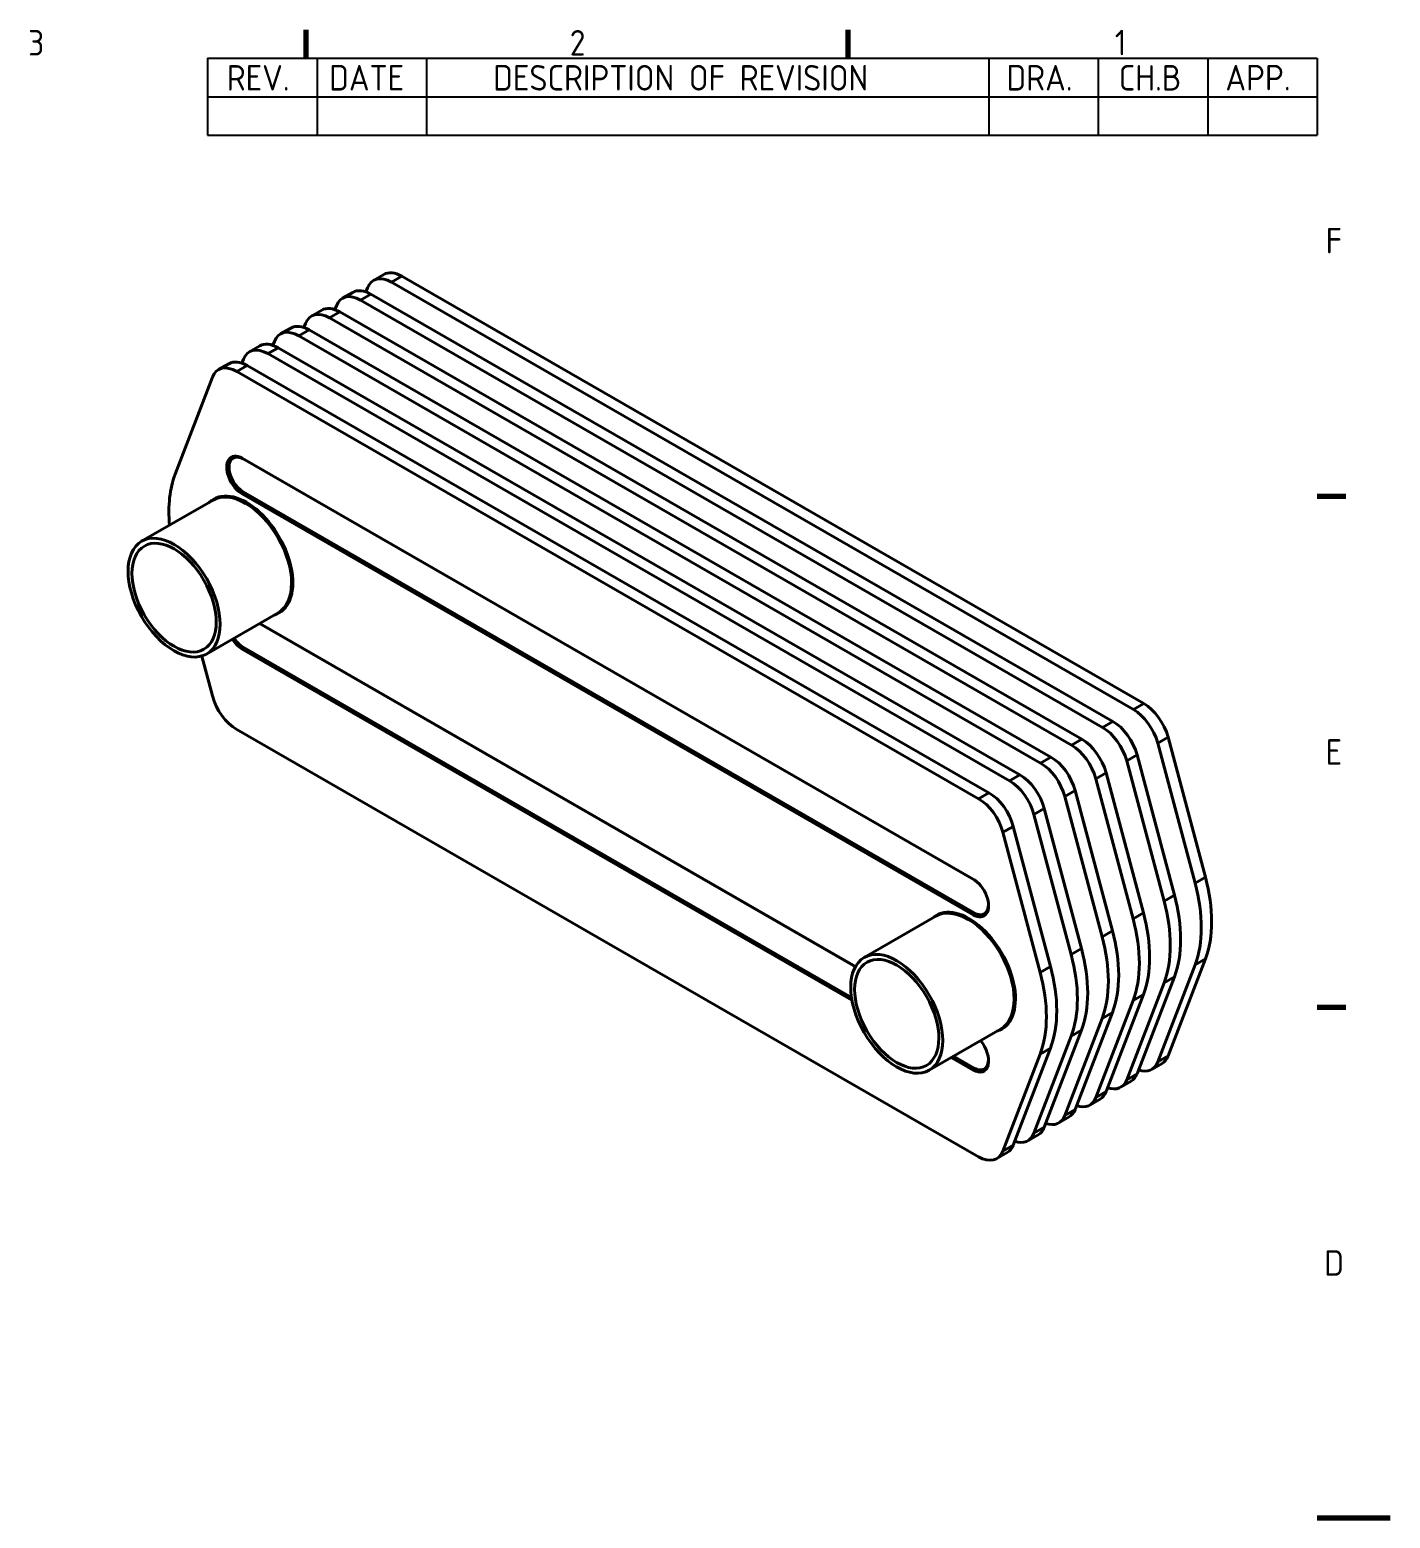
# Model space of a CAD drawing. Header units: millimetres. Extents: x 0 to 1782, y 0 to 1260.
# Drawn here: x 1223 to 1782, y 630 to 1242 of the extents above; entities that cross this region are included whole.
import ezdxf

# ---------------------------------------------------------------- set-up
doc = ezdxf.new("R2010")
doc.units = ezdxf.units.MM
doc.header["$LTSCALE"] = 3
doc.layers.get('0').update_dxf_attribs({"color": 3, "lineweight": 25})
for name, color, linetype, lineweight in [('가시적인 것(ISO)', 3, 'Continuous', 40), ('가시적인 좁은 것(ISO)', 3, 'Continuous', 35), ('경계(ISO)', 7, 'Continuous', 70), ('기호(ISO)', 7, 'Continuous', 25)]:
    doc.layers.add(name, color=color, linetype=linetype, lineweight=lineweight)
doc.styles.add('문자 텍스트_PSTEK_POSCO', font='isocp.shx')

# ---------------------------------------------------------------- blocks, each defined once
blk = doc.blocks.new('경계 Default Border')
at = {"layer": '경계(ISO)'}
for p, q in [((445.4999923706055, 410), (445.4999923706055, 413.8999938964844)), ((519.7499847412109, 410), (519.7499847412109, 413.8999938964844)), ((584.0000152587891, 350), (587.9000091552734, 350)), ((584.0000152587891, 280), (587.9000091552734, 280))]:
    blk.add_line(p, q, dxfattribs=at)
at = {"layer": '경계(ISO)', "flags": 128}
blk.add_lwpolyline([(594.0000152587891, 210), (584.0000152587891, 210)], dxfattribs=at)
at = {"layer": '경계(ISO)', "color": 2, "char_height": 3.499999940395355, "attachment_point": 7, "style": '문자 텍스트_PSTEK_POSCO'}
for s, insert in [('3', (407.4049628911206, 410.3666269379668)), ('2', (481.6073627700749, 410.3666269379668)), ('1', (556.2754104957878, 410.4)), ('F', (585.1519627901149, 383.2500000298023)), ('E', (585.1519627901149, 313.2166269677691)), ('D', (584.9579818578792, 243.2166269677691))]:
    blk.add_mtext(s, dxfattribs=dict(at, insert=insert))
blk = doc.blocks.new('리비전 내역')
at = {"layer": '기호(ISO)'}
for p, q in [((432.0000152587891, 410), (584.0000152587891, 410)), ((432.0000152587891, 410), (432.0000152587891, 404.7200000596047)), ((447.0000152587891, 410), (447.0000152587891, 404.7200000596047)), ((462.0000152587891, 410), (462.0000152587891, 404.7200000596047)), ((539.0000152587891, 410), (539.0000152587891, 404.7200000596047)), ((554.0000152587891, 410), (554.0000152587891, 404.7200000596047)), ((569.0000152587891, 410), (569.0000152587891, 404.7200000596047)), ((584.0000152587891, 410), (584.0000152587891, 404.7200000596047)), ((432.0000152587891, 404.7200000596047), (584.0000152587891, 404.7200000596047)), ((432.0000152587891, 404.7200000596047), (432.0000152587891, 399.4400001192093)), ((447.0000152587891, 404.7200000596047), (447.0000152587891, 399.4400001192093)), ((462.0000152587891, 404.7200000596047), (462.0000152587891, 399.4400001192093)), ((539.0000152587891, 404.7200000596047), (539.0000152587891, 399.4400001192093)), ((554.0000152587891, 404.7200000596047), (554.0000152587891, 399.4400001192093)), ((569.0000152587891, 404.7200000596047), (569.0000152587891, 399.4400001192093)), ((584.0000152587891, 404.7200000596047), (584.0000152587891, 399.4400001192093)), ((432.0000152587891, 399.4400001192093), (584.0000152587891, 399.4400001192093))]:
    blk.add_line(p, q, dxfattribs=at)
at = {"layer": '기호(ISO)', "color": 2, "char_height": 3.499999940395355, "attachment_point": 7, "style": '문자 텍스트_PSTEK_POSCO'}
for s, insert in [('REV.', (434.6140164228511, 405.5724553301837)), ('DATE', (448.6399400325847, 405.5724553301837)), ('DESCRIPTION OF REVISION', (471.1098448129726, 405.5724553301837)), ('DRA.', (541.4200354906154, 405.5724553301837)), ('CH.B', (556.8079973550869, 405.5724553301837)), ('APP.', (571.4228354977357, 405.5849702284462))]:
    blk.add_mtext(s, dxfattribs=dict(at, insert=insert))

msp = doc.modelspace()

# ---------------------------------------------------------------- linework, layer by layer
at = {"layer": '가시적인 것(ISO)'}
for p, q in [((1368.345638535691, 1141.109181488063), (1364.102997848573, 1138.666007205307)), ((1676.479111302699, 962.3556255680877), (1371.588481022339, 1137.930462535767)), ((1375.831121709458, 1140.373636818523), (1680.721751989817, 964.7987998508436)), ((1355.617716474335, 1133.779658639795), (1351.375075787217, 1131.33648435704)), ((1361.621535656509, 1135.601101547336), (1361.009208904819, 1134.008602628592)), ((1363.103199648102, 1133.044113970256), (1667.993829928461, 957.4692770025762)), ((1342.889794412979, 1126.450135791528), (1338.647153725861, 1124.006961508772)), ((1348.893613595154, 1128.271578699069), (1348.281286843463, 1126.679079780324)), ((1350.375277586746, 1125.714591121988), (1655.265907867105, 950.1397541543087)), ((1663.751189241343, 955.0261027198203), (1358.860558960983, 1130.6009396875)), ((1336.165691533798, 1120.942055850801), (1335.553364782107, 1119.349556932057)), ((1651.023267179987, 947.6965798715529), (1346.132636899627, 1123.271416839232)), ((1323.437769472442, 1113.612533002534), (1322.825442720751, 1112.020034083789)), ((1330.161872351623, 1119.12061294326), (1325.919231664505, 1116.677438660505)), ((1638.295345118631, 940.3670570232854), (1333.404714838271, 1115.941893990965)), ((1337.64735552539, 1118.385068273721), (1642.537985805749, 942.8102313060411)), ((1317.433950290267, 1111.791090094993), (1313.191309603149, 1109.347915812237)), ((1625.567423057275, 933.0375341750179), (1320.676792776915, 1108.612371142698)), ((1324.919433464034, 1111.055545425453), (1629.810063744393, 935.4807084577737)), ((1304.706028228911, 1104.461567246726), (1300.463387541793, 1102.01839296397)), ((1612.839500995919, 925.7080113267505), (1307.948870715559, 1101.28284829443)), ((1310.709847411086, 1106.283010154267), (1310.097520659395, 1104.690511235522)), ((1312.191511402678, 1103.726022577186), (1617.082141683037, 928.1511856095062)), ((1297.98192534973, 1098.953487305999), (1282.64058206103, 1059.054736301086)), ((1310.204705531703, 1065.646820176688), (1610.583666179793, 892.6700809577299)), ((1611.007930248505, 892.3298095521178), (1310.628969600415, 1065.306548771076)), ((1298.231949675628, 1048.400637129781), (1268.864145981073, 1031.488843740016)), ((1610.583666179797, 877.9542327105663), (1310.204705531707, 1050.930971929524)), ((1310.628969600418, 1051.759878191687), (1611.007930248508, 878.7831389727294)), ((1324.910211706942, 1002.073086633466), (1295.542408012387, 985.1612932437023)), ((1562.201035000166, 856.6671555319303), (1317.304883937492, 997.693469647596)), ((1317.388197324346, 997.7414466362643), (1562.241776595108, 856.7396479851029)), ((1560.796262777236, 842.8562157838986), (1310.204705531723, 987.1622961918154)), ((1310.628969600435, 987.9912024539785), (1560.60081230067, 844.041991918231)), ((1293.611675690194, 984.3320661228474), (1297.981925349763, 967.9328910352133)), ((1307.948870715597, 954.1243658227947), (1612.839500995957, 778.549528855115)), ((1701.787399957257, 890.9793652674871), (1686.446056668532, 948.5471003556692)), ((1690.688697355651, 950.9902746384249), (1706.030040644376, 893.4225395502428)), ((1677.960775294295, 943.6607517901574), (1693.30211858302, 886.0930167019754)), ((1665.232853232939, 936.3312289418901), (1680.574196521664, 878.7634938537079)), ((1689.059477895901, 883.6498424192197), (1673.718134607176, 941.2175775074016)), ((1676.331555834545, 876.3203195709522), (1660.99021254582, 933.8880546591341)), ((1663.603633773189, 868.9907967226846), (1648.262290484465, 926.5585318108667)), ((1652.504931171583, 929.0017060936226), (1667.846274460308, 871.4339710054405)), ((1650.875711711833, 861.6612738744172), (1635.534368423109, 919.2290089625993)), ((1639.777009110227, 921.6721832453551), (1655.118352398952, 864.1044481571731)), ((1638.147789650477, 854.3317510261498), (1622.806446361752, 911.8994861143318)), ((1627.049087048871, 914.3426603970877), (1642.390430337596, 856.7749253089056)), ((1595.216797774022, 877.3784373370257), (1565.848994079467, 860.4666439472614)), ((1686.446056668566, 817.5265040848835), (1701.787399957266, 857.425255089796)), ((1706.030040644384, 859.8684293725519), (1690.688697355685, 819.9696783676393)), ((1693.302118583028, 852.5389065242844), (1677.960775294329, 812.6401555193719)), ((1680.574196521672, 845.2093836760168), (1665.232853232973, 805.3106326711044)), ((1673.71813460721, 810.196981236616), (1689.05947789591, 850.0957322415286)), ((1660.990212545854, 802.8674583883485), (1676.331555834554, 842.7662093932611)), ((1648.262290484498, 795.5379355400812), (1663.603633773198, 835.4366865449936)), ((1667.846274460316, 837.8798608277494), (1652.504931171617, 797.981109822837)), ((1621.895059805336, 831.0508868407115), (1592.527256110781, 814.1390934509474)), ((1635.534368423142, 788.2084126918136), (1650.875711711842, 828.1071636967262)), ((1655.11835239896, 830.5503379794819), (1639.777009110261, 790.6515869745695)), ((1602.527645274252, 819.8979345651439), (1611.007930248525, 815.0144632350207)), ((1622.806446361786, 780.8788898435462), (1638.147789650486, 820.7776408484588)), ((1642.390430337604, 823.2208151312145), (1627.049087048905, 783.3220641263019)), ((1610.583666179813, 814.1855569728575), (1601.595803749975, 819.3613227199245)), ((1688.207235163621, 816.9047727096688), (1683.964594476503, 814.4615984269129)), ((1675.479313102265, 809.5752498614013), (1671.236672415147, 807.1320755786455)), ((1662.75139104091, 802.2457270131339), (1658.508750353791, 799.802552730378)), ((1650.023468979554, 794.9162041648664), (1645.780828292435, 792.4730298821105)), ((1637.295546918197, 787.586681316599), (1633.052906231079, 785.1435070338432)), ((1624.567624856842, 780.2571584683315), (1620.324984169723, 777.8139841855756))]:
    msp.add_line(p, q, dxfattribs=at)
for centre, major_axis, ratio, start_param, end_param in [((1371.588481022342, 1125.667255663131), (-7.48548317376946, 12.99875154217577), 0.5780931159156397, 5.499720852204879, 6.721451328600915), ((1375.831121709461, 1128.110429945887), (-7.485483173769483, 12.99875154217588), 0.5780931159156396, 5.499720852204886, 6.283185307179593), ((1358.860558960986, 1118.337732814864), (-7.48548317376946, 12.99875154217577), 0.5780931159156397, 5.499720852204879, 6.721451328600915), ((1363.103199648105, 1120.780907097619), (-7.485483173769483, 12.99875154217588), 0.5780931159156396, 5.499720852204886, 6.283185307179593), ((1346.13263689963, 1111.008209966596), (-7.48548317376946, 12.99875154217577), 0.5780931159156397, 5.499720852204879, 6.721451328600915), ((1350.375277586749, 1113.451384249352), (-7.485483173769483, 12.99875154217588), 0.5780931159156396, 5.499720852204886, 6.283185307179593), ((1337.647355525393, 1106.121861401085), (-7.485483173769483, 12.99875154217588), 0.5780931159156396, 5.499720852204886, 6.283185307179593), ((1333.404714838274, 1103.678687118329), (-7.48548317376946, 12.99875154217577), 0.5780931159156397, 5.499720852204879, 6.721451328600915), ((1320.676792776918, 1096.349164270061), (-7.48548317376946, 12.99875154217577), 0.5780931159156397, 5.499720852204879, 6.721451328600915), ((1324.919433464037, 1098.792338552817), (-7.485483173769483, 12.99875154217588), 0.5780931159156396, 5.499720852204886, 6.283185307179593), ((1307.948870715562, 1089.019641421794), (-7.48548317376946, 12.99875154217577), 0.5780931159156397, 5.499720852204879, 6.721451328600915), ((1312.191511402681, 1091.462815704549), (-7.485483173769483, 12.99875154217588), 0.5780931159156396, 5.499720852204886, 6.283185307179593), ((1310.204705531705, 1058.288896053106), (-4.491289904261186, 7.799250925305688), 0.5780931159156397, 5.499720852205118, 8.641313505794912), ((1310.628969600417, 1058.533213481381), (-4.134455845675924, 7.179598571320324), 0.5780931159156396, 5.499720852204868, 8.641313505794662), ((1322.50836352436, 1019.319352764266), (29.94193269508059, -51.99500616870066), 0.5780931159156396, 3.579858675010694, 4.041178247380696), ((1311.571080691285, 1025.236861881624), (-13.33913101565709, 23.16377524815709), 0.5780931159156396, 3.141592653589792, 6.283185307179584), ((1311.901761806561, 1025.42728847115), (-13.47386971278495, 23.39775277591625), 0.5780931159156396, 3.000053180265358, 6.424724780504015), ((1310.204705531721, 994.5202203153971), (-4.491289904261192, 7.799250925305699), 0.5780931159156396, 1.659058927596989, 2.358128198615326), ((1310.628969600433, 994.7645377436727), (4.134455845675915, -7.179598571320307), 0.5780931159156398, 4.808291795486149, 5.499720852204868), ((1307.948870715594, 966.3875726954309), (7.48548317377018, -12.99875154217522), 0.5780931159156398, 4.277990375808773, 5.499720852204726), ((1676.479111302702, 950.0924186954516), (-7.485483173770215, 12.99875154217528), 0.5780931159156397, 4.27799037580878, 5.499720852204726), ((1680.72175198982, 952.5355929782073), (7.485483173768619, -12.99875154217611), 0.5780931159156395, 1.136397722219201, 2.358128198615319), ((1663.751189241346, 942.762895847184), (-7.485483173770215, 12.99875154217528), 0.5780931159156397, 4.27799037580878, 5.499720852204726), ((1667.993829928464, 945.2060701299398), (7.485483173768619, -12.99875154217611), 0.5780931159156395, 1.136397722219201, 2.358128198615319), ((1655.265907867109, 937.8765472816725), (7.485483173768619, -12.99875154217611), 0.5780931159156395, 1.136397722219201, 2.358128198615319), ((1642.537985805752, 930.547024433405), (7.485483173768619, -12.99875154217611), 0.5780931159156395, 1.136397722219201, 2.358128198615319), ((1651.02326717999, 935.4333729989165), (-7.485483173770215, 12.99875154217528), 0.5780931159156397, 4.27799037580878, 5.499720852204726), ((1638.295345118634, 928.1038501506491), (-7.485483173770215, 12.99875154217528), 0.5780931159156397, 4.27799037580878, 5.499720852204726), ((1625.567423057278, 920.7743273023817), (-7.485483173770215, 12.99875154217528), 0.5780931159156397, 4.27799037580878, 5.499720852204726), ((1629.810063744397, 923.2175015851375), (7.485483173768619, -12.99875154217611), 0.5780931159156395, 1.136397722219201, 2.358128198615319), ((1612.839500995922, 913.4448044541142), (-7.485483173770215, 12.99875154217528), 0.5780931159156397, 4.27799037580878, 5.499720852204726), ((1617.082141683041, 915.8879787368701), (7.485483173768619, -12.99875154217611), 0.5780931159156395, 1.136397722219201, 2.358128198615319), ((1666.162259181054, 899.6038129093724), (29.94193269507767, -51.9950061687028), 0.5780931159156396, 0.4382660214213185, 1.13639772221905), ((1610.583666179795, 885.312156834148), (4.491289904261186, -7.799250925305688), 0.5780931159156397, 5.499720852205118, 8.641313505794912), ((1611.007930248507, 885.5564742624235), (-4.134455845676022, 7.179598571320493), 0.5780931159156397, 5.304704018856038, 5.499720852204868), ((1661.919618493935, 897.1606386266166), (-29.94193269508078, 51.995006168701), 0.5780931159156395, 3.579858675010698, 4.277990375808603), ((1608.555928789679, 854.2146620888685), (-13.33913101565711, 23.16377524815709), 0.5780931159156397, 3.141592653589789, 6.283185307179582), ((1611.007930248507, 885.5564742624235), (4.134455845675933, -7.179598571320341), 0.5780931159156396, 5.499720852204868, 7.26166659550312), ((1649.191696432579, 889.8311157783492), (-29.94193269508078, 51.995006168701), 0.5780931159156395, 3.579858675010698, 4.277990375808603), ((1653.434337119698, 892.274290061105), (29.94193269507767, -51.9950061687028), 0.5780931159156396, 0.4382660214213185, 1.13639772221905), ((1608.886609904955, 854.4050886783951), (-13.47386971278495, 23.39775277591625), 0.5780931159156397, 3.000053180265364, 6.42472478050401), ((1636.463774371223, 882.5015929300818), (-29.94193269508078, 51.995006168701), 0.5780931159156395, 3.579858675010698, 4.277990375808603), ((1640.706415058342, 884.9447672128375), (29.94193269507767, -51.9950061687028), 0.5780931159156396, 0.4382660214213185, 1.13639772221905), ((1623.735852309867, 875.1720700818142), (-29.94193269508078, 51.995006168701), 0.5780931159156395, 3.579858675010698, 4.277990375808603), ((1627.978492996986, 877.61524436457), (29.94193269507767, -51.9950061687028), 0.5780931159156396, 0.4382660214213185, 1.13639772221905), ((1615.25057093563, 870.2857215163026), (29.94193269507767, -51.9950061687028), 0.5780931159156396, 0.4382660214213185, 1.13639772221905), ((1602.522648874274, 862.9561986680351), (29.94193269507767, -51.9950061687028), 0.5780931159156396, 0.4382660214213185, 1.13639772221905), ((1611.007930248511, 867.8425472335468), (-29.94193269508078, 51.995006168701), 0.5780931159156395, 3.579858675010698, 4.277990375808603), ((1598.280008187155, 860.5130243852793), (-29.94193269508078, 51.995006168701), 0.5780931159156395, 3.579858675010698, 4.277990375808603), ((1610.583666179811, 821.5434810964393), (4.491289904261652, -7.79925092530542), 0.5780931159156397, 5.499720852204879, 8.146375820531246), ((1611.007930248523, 821.7877985247148), (4.134455845675938, -7.179598571320351), 0.5780931159156395, 5.499720852204868, 7.26166659550312), ((1680.721751989852, 829.9035242518448), (7.485483173769659, -12.99875154217612), 0.5780931159156395, 0, 0.4382660214213123), ((1676.479111302733, 827.4603499690886), (7.485483173769408, -12.99875154217568), 0.5780931159156396, 5.698449683417699, 6.721451328600891), ((1663.751189241377, 820.1308271208212), (7.485483173769408, -12.99875154217568), 0.5780931159156396, 5.698449683417699, 6.721451328600891), ((1667.993829928496, 822.5740014035774), (7.485483173769659, -12.99875154217612), 0.5780931159156395, 0, 0.4382660214213123), ((1651.023267180021, 812.8013042725538), (7.485483173769408, -12.99875154217568), 0.5780931159156396, 5.698449683417699, 6.721451328600891), ((1655.26590786714, 815.2444785553099), (7.485483173769659, -12.99875154217612), 0.5780931159156395, 0, 0.4382660214213123), ((1638.295345118665, 805.4717814242863), (7.485483173769408, -12.99875154217568), 0.5780931159156396, 5.698449683417699, 6.721451328600891), ((1642.537985805784, 807.9149557070425), (7.485483173769659, -12.99875154217612), 0.5780931159156395, 0, 0.4382660214213123), ((1629.810063744428, 800.585432858775), (7.485483173769659, -12.99875154217612), 0.5780931159156395, 0, 0.4382660214213123), ((1617.082141683072, 793.2559100105075), (7.485483173769659, -12.99875154217612), 0.5780931159156395, 0, 0.4382660214213123), ((1625.567423057309, 798.1422585760188), (7.485483173769408, -12.99875154217568), 0.5780931159156396, 5.698449683417699, 6.721451328600891), ((1612.839500995954, 790.8127357277513), (7.485483173769389, -12.99875154217565), 0.5780931159156397, 5.499720852204879, 6.721451328600907)]:
    msp.add_ellipse(centre, major_axis=major_axis, ratio=ratio, start_param=start_param, end_param=end_param, dxfattribs=at)
for centre, major_axis in [((1282.20327699673, 1008.325068491859), (-13.33913101565849, 23.16377524815629)), ((1282.20327699673, 1008.325068491859), (-12.21630853959169, 21.21396251683073)), ((1579.188125095124, 837.3028686991044), (-13.33913101565849, 23.16377524815629)), ((1579.188125095124, 837.3028686991044), (-12.21630853959169, 21.21396251683073))]:
    msp.add_ellipse(centre, major_axis=major_axis, ratio=0.5780931159156395, dxfattribs=at)
at = {"layer": '가시적인 좁은 것(ISO)'}
for p, q in [((1371.588481022339, 1137.930462535767), (1375.831121709458, 1140.373636818523)), ((1358.860558960983, 1130.6009396875), (1363.103199648102, 1133.044113970256)), ((1346.132636899627, 1123.271416839232), (1350.375277586746, 1125.714591121988)), ((1333.404714838271, 1115.941893990965), (1337.64735552539, 1118.385068273721)), ((1320.676792776915, 1108.612371142698), (1324.919433464034, 1111.055545425453)), ((1307.948870715559, 1101.28284829443), (1312.191511402678, 1103.726022577186)), ((1310.204705531703, 1065.646820176688), (1310.628969600415, 1065.306548771076)), ((1310.204705531707, 1050.930971929524), (1310.628969600418, 1051.759878191687)), ((1310.204705531723, 987.1622961918154), (1310.628969600435, 987.9912024539785)), ((1676.479111302699, 962.3556255680877), (1680.721751989817, 964.7987998508436)), ((1663.751189241343, 955.0261027198203), (1667.993829928461, 957.4692770025762)), ((1651.023267179987, 947.6965798715529), (1655.265907867105, 950.1397541543087)), ((1686.446056668532, 948.5471003556692), (1690.688697355651, 950.9902746384249)), ((1638.295345118631, 940.3670570232854), (1642.537985805749, 942.8102313060411)), ((1673.718134607176, 941.2175775074016), (1677.960775294295, 943.6607517901574)), ((1660.99021254582, 933.8880546591341), (1665.232853232939, 936.3312289418901)), ((1625.567423057275, 933.0375341750179), (1629.810063744393, 935.4807084577737)), ((1612.839500995919, 925.7080113267505), (1617.082141683037, 928.1511856095062)), ((1648.262290484465, 926.5585318108667), (1652.504931171583, 929.0017060936226)), ((1635.534368423109, 919.2290089625993), (1639.777009110227, 921.6721832453551)), ((1622.806446361752, 911.8994861143318), (1627.049087048871, 914.3426603970877)), ((1701.787399957257, 890.9793652674871), (1706.030040644376, 893.4225395502428)), ((1610.583666179793, 892.6700809577299), (1611.007930248505, 892.3298095521178)), ((1689.059477895901, 883.6498424192197), (1693.30211858302, 886.0930167019754)), ((1610.583666179797, 877.9542327105663), (1611.007930248508, 878.7831389727294)), ((1676.331555834545, 876.3203195709522), (1680.574196521664, 878.7634938537079)), ((1663.603633773189, 868.9907967226846), (1667.846274460308, 871.4339710054405)), ((1650.875711711833, 861.6612738744172), (1655.118352398952, 864.1044481571731)), ((1638.147789650477, 854.3317510261498), (1642.390430337596, 856.7749253089056)), ((1706.030040644384, 859.8684293725519), (1701.787399957266, 857.425255089796)), ((1693.302118583028, 852.5389065242844), (1689.05947789591, 850.0957322415286)), ((1680.574196521672, 845.2093836760168), (1676.331555834554, 842.7662093932611)), ((1667.846274460316, 837.8798608277494), (1663.603633773198, 835.4366865449936)), ((1655.11835239896, 830.5503379794819), (1650.875711711842, 828.1071636967262)), ((1642.390430337604, 823.2208151312145), (1638.147789650486, 820.7776408484586)), ((1686.446056668566, 817.5265040848835), (1690.688697355685, 819.9696783676393)), ((1610.583666179813, 814.1855569728575), (1611.007930248525, 815.0144632350207)), ((1673.71813460721, 810.196981236616), (1677.960775294329, 812.6401555193719)), ((1660.990212545854, 802.8674583883485), (1665.232853232973, 805.3106326711044)), ((1648.262290484498, 795.5379355400812), (1652.504931171617, 797.981109822837)), ((1635.534368423142, 788.2084126918136), (1639.777009110261, 790.6515869745695)), ((1622.806446361786, 780.8788898435462), (1627.049087048905, 783.3220641263019))]:
    msp.add_line(p, q, dxfattribs=at)

# ---------------------------------------------------------------- block references
at = {"xscale": 3, "yscale": 3, "zscale": 3}
msp.add_blockref('경계 Default Border', (0, 0), dxfattribs=at)
at = {"layer": '기호(ISO)', "xscale": 3, "yscale": 3, "zscale": 3}
msp.add_blockref('리비전 내역', (0, 0), dxfattribs=at)

doc.saveas('drawing.dxf')
